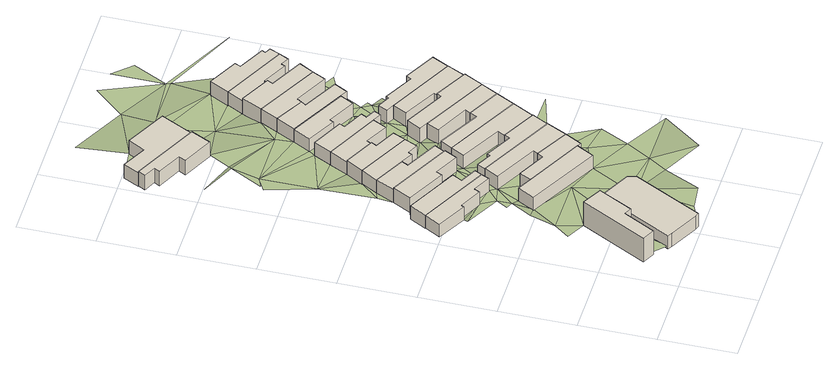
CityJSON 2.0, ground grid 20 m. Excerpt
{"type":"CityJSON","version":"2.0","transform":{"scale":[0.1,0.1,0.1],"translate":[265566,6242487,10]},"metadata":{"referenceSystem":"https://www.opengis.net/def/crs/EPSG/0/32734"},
"CityObjects":{
"building1":{"type":"Building","attributes":{"address":"70 Pope Street Salt River Cape Town","building":"house","building:levels":"2","footprint":{"type":"Polygon"},"plus_code":"C5XWX2X8+XRV","ground_height":14.78,"building_height":6.9,"roof_height":21.68},"geometry":[{"type":"Solid","lod":"1","boundaries":[[[[0,1,2,3]],[[1,4,5,2]],[[4,6,7,5]],[[6,8,9,7]],[[8,10,11,9]],[[10,0,3,11]],[[3,2,5,7,9,11]],[[10,8,6,4,1,0]]]]}]},
"building2":{"type":"Building","attributes":{"address":"60 Kingsley Road Salt River Cape Town","building":"terrace","building:levels":"1","building:units":"3","footprint":{"type":"Polygon"},"plus_code":"C6X6XJXJ+XFR","ground_height":14.32,"building_height":4.1,"roof_height":18.42},"geometry":[{"type":"Solid","lod":"1","boundaries":[[[[12,13,14,15]],[[13,16,17,14]],[[16,18,19,17]],[[18,20,21,19]],[[20,22,23,21]],[[22,24,25,23]],[[24,12,15,25]],[[15,14,17,19,21,23,25]],[[24,22,20,18,16,13,12]]]]}]},
"building3":{"type":"Building","attributes":{"address":"57 Goldsmith Road Salt River Cape Town","building":"house","building:levels":"1","footprint":{"type":"Polygon"},"plus_code":"C5XPX7XH+XQW","ground_height":13.46,"building_height":4.1,"roof_height":17.56},"geometry":[{"type":"Solid","lod":"1","boundaries":[[[[26,27,28,29]],[[27,30,31,28]],[[30,32,33,31]],[[32,34,35,33]],[[34,36,37,35]],[[36,38,39,37]],[[38,40,41,39]],[[40,26,29,41]],[[29,28,31,33,35,37,39,41]],[[40,38,36,34,32,30,27,26]]]]}]},
"building4":{"type":"Building","attributes":{"address":"53 Goldsmith Road Salt River Cape Town","building":"house","building:levels":"1","footprint":{"type":"Polygon"},"plus_code":"C5XRX7XJ+XWV","ground_height":13.46,"building_height":4.1,"roof_height":17.56},"geometry":[{"type":"Solid","lod":"1","boundaries":[[[[42,43,29,28]],[[43,44,45,29]],[[44,46,47,45]],[[46,48,49,47]],[[48,50,51,49]],[[50,42,28,51]],[[28,29,45,47,49,51]],[[50,48,46,44,43,42]]]]}]},
"building5":{"type":"Building","attributes":{"address":"56 Kingsley Road Salt River Cape Town","building":"house","building:levels":"1","footprint":{"type":"Polygon"},"plus_code":"C6XHX8XH+X6V","ground_height":13.94,"building_height":4.1,"roof_height":18.04},"geometry":[{"type":"Solid","lod":"1","boundaries":[[[[52,53,54,55,56,57]],[[53,58,59,55,54]],[[58,60,61,59]],[[60,62,63,61]],[[62,52,57,56,63]],[[56,55,59,61,63]],[[62,60,58,53,52]]]]}]},
"building6":{"type":"Building","attributes":{"address":"51 Goldsmith Road Salt River Cape Town","building":"house","building:levels":"1","footprint":{"type":"Polygon"},"plus_code":"C6X4XVXW+XFX","ground_height":13.46,"building_height":4.1,"roof_height":17.56},"geometry":[{"type":"Solid","lod":"1","boundaries":[[[[64,65,66,67,68,69]],[[65,70,71,67,66]],[[70,72,73,71]],[[72,74,75,73]],[[74,76,77,75]],[[76,64,69,68,77]],[[68,67,71,73,75,77]],[[76,74,72,70,65,64]]]]}]},
"building7":{"type":"Building","attributes":{"address":"49 Goldsmith Road Salt River Cape Town","building":"house","building:levels":"1","footprint":{"type":"Polygon"},"plus_code":"C6X8X3X2+XFR","ground_height":13.13,"building_height":4.1,"roof_height":17.23},"geometry":[{"type":"Solid","lod":"1","boundaries":[[[[78,64,69,79]],[[64,76,80,69]],[[76,81,82,80]],[[81,83,84,82]],[[83,85,86,84]],[[85,78,79,86]],[[79,69,80,82,84,86]],[[85,83,81,76,64,78]]]]}]},
"building8":{"type":"Building","attributes":{"address":"54 Kingsley Road Salt River Cape Town","building":"house","building:levels":"1","footprint":{"type":"Polygon"},"plus_code":"C6XRXVXM+XMR","ground_height":13.82,"building_height":4.1,"roof_height":17.92},"geometry":[{"type":"Solid","lod":"1","boundaries":[[[[53,52,57,54]],[[52,87,88,57]],[[87,89,90,88]],[[89,91,92,90]],[[91,93,94,92]],[[93,95,96,94]],[[95,53,54,96]],[[54,57,88,90,92,94,96]],[[95,93,91,89,87,52,53]]]]}]},
"building9":{"type":"Building","attributes":{"address":"47 Goldsmith Road Salt River Cape Town","building":"house","building:levels":"1","footprint":{"type":"Polygon"},"plus_code":"C6X8X8XW+XVV","ground_height":13.13,"building_height":4.1,"roof_height":17.23},"geometry":[{"type":"Solid","lod":"1","boundaries":[[[[97,78,79,98]],[[78,85,86,79]],[[85,99,100,86]],[[99,101,102,100]],[[101,103,104,102]],[[103,105,106,104]],[[105,97,98,106]],[[98,79,86,100,102,104,106]],[[105,103,101,99,85,78,97]]]]}]},
"building10":{"type":"Building","attributes":{"address":"52 Kingsley Road Salt River Cape Town","building":"house","building:levels":"1","footprint":{"type":"Polygon"},"plus_code":"C6XRX6XM+X8W","ground_height":13.82,"building_height":4.1,"roof_height":17.92},"geometry":[{"type":"Solid","lod":"1","boundaries":[[[[107,108,109,90]],[[108,110,111,112,109]],[[110,113,114,115,112,111]],[[113,116,117,115,114]],[[116,118,92,117]],[[118,107,90,92]],[[90,109,112,115,117,92]],[[118,116,113,110,108,107]]]]}]},
"building11":{"type":"Building","attributes":{"address":"45 Goldsmith Road Salt River Cape Town","building":"house","building:levels":"1","footprint":{"type":"Polygon"},"plus_code":"C6XFX7XG+XCX","ground_height":13.13,"building_height":4.1,"roof_height":17.23},"geometry":[{"type":"Solid","lod":"1","boundaries":[[[[119,120,121,98,122,123]],[[120,124,106,98,121]],[[124,125,126,106]],[[125,127,128,126]],[[127,129,130,128]],[[129,119,123,122,130]],[[122,98,106,126,128,130]],[[129,127,125,124,120,119]]]]}]},
"building12":{"type":"Building","attributes":{"address":"50 Kingsley Road Salt River Cape Town","building":"house","building:levels":"1","footprint":{"type":"Polygon"},"plus_code":"C7X3XVXX+X2V","ground_height":13.74,"building_height":4.1,"roof_height":17.84},"geometry":[{"type":"Solid","lod":"1","boundaries":[[[[131,132,133,134]],[[132,135,136,137,133]],[[135,138,139,140,137,136]],[[138,141,142,140,139]],[[141,143,144,142]],[[143,145,146,144]],[[145,147,111,146]],[[147,131,134,111]],[[134,133,137,140,142,144,146,111]],[[147,145,143,141,138,135,132,131]]]]}]},
"building13":{"type":"Building","attributes":{"address":"32 Goldsmith Road Salt River Cape Town","building":"house","building:levels":"1","footprint":{"type":"Polygon"},"plus_code":"C5XRX8XQ+XJV","ground_height":12.11,"building_height":4.1,"roof_height":16.21},"geometry":[{"type":"Solid","lod":"1","boundaries":[[[[148,149,150,151]],[[149,152,153,154,150]],[[152,155,156,157,154,153]],[[155,158,159,157,156]],[[158,160,161,159]],[[160,162,163,161]],[[162,164,165,163]],[[164,148,151,165]],[[151,150,154,157,159,161,163,165]],[[164,162,160,158,155,152,149,148]]]]}]},
"building14":{"type":"Building","attributes":{"address":"43 Goldsmith Road Salt River Cape Town","building":"house","building:levels":"1","footprint":{"type":"Polygon"},"plus_code":"C6XHXFX7+X9V","ground_height":12.65,"building_height":4.1,"roof_height":16.75},"geometry":[{"type":"Solid","lod":"1","boundaries":[[[[166,119,123,167]],[[119,129,168,123]],[[129,169,170,168]],[[169,171,172,170]],[[171,173,174,172]],[[173,166,167,174]],[[167,123,168,170,172,174]],[[173,171,169,129,119,166]]]]}]},
"building15":{"type":"Building","attributes":{"address":"30 Goldsmith Road Salt River Cape Town","building":"house","building:levels":"1","footprint":{"type":"Polygon"},"plus_code":"C6X3XRXF+X3V","ground_height":11.64,"building_height":4.1,"roof_height":15.74},"geometry":[{"type":"Solid","lod":"1","boundaries":[[[[175,176,177,178]],[[176,179,180,177]],[[179,181,182,180]],[[181,183,184,182]],[[183,185,153,184]],[[185,175,178,153]],[[178,177,180,182,184,153]],[[185,183,181,179,176,175]]]]}]},
"building16":{"type":"Building","attributes":{"address":"48 Kingsley Road Salt River Cape Town","building":"house","building:levels":"1","footprint":{"type":"Polygon"},"plus_code":"C7X3XGX9+XCX","ground_height":13.47,"building_height":4.1,"roof_height":17.57},"geometry":[{"type":"Solid","lod":"1","boundaries":[[[[132,186,187,188]],[[186,189,190,187]],[[189,191,192,190]],[[191,193,194,192]],[[193,135,136,194]],[[135,132,188,136]],[[188,187,190,192,194,136]],[[135,193,191,189,186,132]]]]}]},
"building17":{"type":"Building","attributes":{"address":"41 Goldsmith Road Salt River Cape Town","building":"house","building:levels":"1","footprint":{"type":"Polygon"},"plus_code":"C6XPX7XG+X9W","ground_height":12.65,"building_height":4.1,"roof_height":16.75},"geometry":[{"type":"Solid","lod":"1","boundaries":[[[[166,173,174,167]],[[173,195,196,174]],[[195,197,198,196]],[[197,199,200,198]],[[199,201,202,200]],[[201,203,204,202]],[[203,205,206,204]],[[205,207,208,206]],[[207,166,167,208]],[[167,174,196,198,200,202,204,206,208]],[[207,205,203,201,199,197,195,173,166]]]]}]},
"building18":{"type":"Building","attributes":{"address":"46 Kingsley Road Salt River Cape Town","building":"house","building:levels":"1","footprint":{"type":"Polygon"},"plus_code":"C7X9XHXM+X8R","ground_height":13.47,"building_height":4.1,"roof_height":17.57},"geometry":[{"type":"Solid","lod":"1","boundaries":[[[[209,210,211,187]],[[210,212,213,211]],[[212,214,215,213]],[[214,216,217,215]],[[216,218,190,217]],[[218,209,187,190]],[[187,211,213,215,217,190]],[[218,216,214,212,210,209]]]]}]},
"building19":{"type":"Building","attributes":{"address":"39 Goldsmith Road Salt River Cape Town","building":"house","building:levels":"1","footprint":{"type":"Polygon"},"plus_code":"C6XVX6XX+XQX","ground_height":12.65,"building_height":4.1,"roof_height":16.75},"geometry":[{"type":"Solid","lod":"1","boundaries":[[[[219,220,221,222]],[[220,223,224,221]],[[223,225,226,224]],[[225,227,228,226]],[[227,229,230,228]],[[229,219,222,230]],[[222,221,224,226,228,230]],[[229,227,225,223,220,219]]]]}]},
"building20":{"type":"Building","attributes":{"address":"44 Kingsley Road Salt River Cape Town","building":"house","building:levels":"1","footprint":{"type":"Polygon"},"plus_code":"C7X9XCXM+X5V","ground_height":13.47,"building_height":4.1,"roof_height":17.57},"geometry":[{"type":"Solid","lod":"1","boundaries":[[[[231,232,233,211]],[[232,234,235,233]],[[234,236,237,235]],[[236,238,239,237]],[[238,240,213,239]],[[240,231,211,213]],[[211,233,235,237,239,213]],[[240,238,236,234,232,231]]]]}]},
"building21":{"type":"Building","attributes":{"address":"42 Kingsley Road Salt River Cape Town","building":"house","building:levels":"1","footprint":{"type":"Polygon"},"plus_code":"C7XHXGX7+XQR","ground_height":13.47,"building_height":4.1,"roof_height":17.57},"geometry":[{"type":"Solid","lod":"1","boundaries":[[[[232,241,242,233]],[[241,243,244,245,242]],[[243,246,247,248,245,244]],[[246,249,250,248,247]],[[249,251,252,250]],[[251,234,235,252]],[[234,232,233,235]],[[233,242,245,248,250,252,235]],[[234,251,249,246,243,241,232]]]]}]},
"building22":{"type":"Building","attributes":{"address":"37 Goldsmith Road Salt River Cape Town","building":"house","building:levels":"1","footprint":{"type":"Polygon"},"plus_code":"C7X3X4XG+XCX","ground_height":12.76,"building_height":4.1,"roof_height":16.86},"geometry":[{"type":"Solid","lod":"1","boundaries":[[[[253,219,254,255]],[[219,229,230,256,254]],[[229,257,258,259,256,230]],[[257,260,261,259,258]],[[260,262,263,261]],[[262,264,265,263]],[[264,253,255,265]],[[255,254,256,259,261,263,265]],[[264,262,260,257,229,219,253]]]]}]},
"building23":{"type":"Building","attributes":{"address":"35 Goldsmith Road Salt River Cape Town","building":"house","building:levels":"1","footprint":{"type":"Polygon"},"plus_code":"C7X4XFXV+X8W","ground_height":12.76,"building_height":4.1,"roof_height":16.86},"geometry":[{"type":"Solid","lod":"1","boundaries":[[[[266,253,255,267]],[[253,264,265,255]],[[264,268,269,265]],[[268,270,271,269]],[[270,272,273,271]],[[272,266,267,273]],[[267,255,265,269,271,273]],[[272,270,268,264,253,266]]]]}]},
"building24":{"type":"Building","attributes":{"address":"40 Kingsley Road Salt River Cape Town","building":"house","building:levels":"1","footprint":{"type":"Polygon"},"plus_code":"C7XJXPXH+X3X","ground_height":13.04,"building_height":4.1,"roof_height":17.14},"geometry":[{"type":"Solid","lod":"1","boundaries":[[[[274,275,276,277]],[[275,278,279,280,276]],[[278,281,282,283,280,279]],[[281,284,285,283,282]],[[284,286,244,285]],[[286,274,277,244]],[[277,276,280,283,285,244]],[[286,284,281,278,275,274]]]]}]},
"building25":{"type":"Building","attributes":{"address":"38 Kingsley Road Salt River Cape Town","building":"house","building:levels":"1","footprint":{"type":"Polygon"},"plus_code":"C7XVX3X5+XMX","ground_height":12.95,"building_height":4.1,"roof_height":17.05},"geometry":[{"type":"Solid","lod":"1","boundaries":[[[[287,288,289,290]],[[288,291,292,293,289]],[[291,294,295,296,293,292]],[[294,297,298,296,295]],[[297,299,300,298]],[[299,301,302,300]],[[301,303,304,302]],[[303,305,279,304]],[[305,287,290,279]],[[290,289,293,296,298,300,302,304,279]],[[305,303,301,299,297,294,291,288,287]]]]}]},
"building26":{"type":"Building","attributes":{"address":"33 Goldsmith Road Salt River Cape Town","building":"house","building:levels":"1","footprint":{"type":"Polygon"},"plus_code":"C7X8X2X6+XGX","ground_height":12.76,"building_height":4.1,"roof_height":16.86},"geometry":[{"type":"Solid","lod":"1","boundaries":[[[[306,307,308,267,309,310]],[[307,311,273,267,308]],[[311,312,313,273]],[[312,314,315,313]],[[314,316,317,315]],[[316,306,310,309,317]],[[309,267,273,313,315,317]],[[316,314,312,311,307,306]]]]}]},
"building27":{"type":"Building","attributes":{"address":"31 Goldsmith Road Salt River Cape Town","building":"house","building:levels":"1","footprint":{"type":"Polygon"},"plus_code":"C7X9XMX9+XHX","ground_height":11.87,"building_height":4.1,"roof_height":15.97},"geometry":[{"type":"Solid","lod":"1","boundaries":[[[[318,306,310,319]],[[306,316,320,310]],[[316,321,322,320]],[[321,323,324,322]],[[323,325,326,324]],[[325,327,328,326]],[[327,329,330,328]],[[329,318,319,330]],[[319,310,320,322,324,326,328,330]],[[329,327,325,323,321,316,306,318]]]]}]},
"building28":{"type":"Building","attributes":{"address":"29 Goldsmith Road Salt River Cape Town","building":"house","building:levels":"1","footprint":{"type":"Polygon"},"plus_code":"C7XGXFX2+X2X","ground_height":11.87,"building_height":4.1,"roof_height":15.97},"geometry":[{"type":"Solid","lod":"1","boundaries":[[[[331,332,330,319]],[[332,333,334,330]],[[333,335,336,334]],[[335,337,338,336]],[[337,339,340,338]],[[339,341,342,340]],[[341,343,344,342]],[[343,331,319,344]],[[319,330,334,336,338,340,342,344]],[[343,341,339,337,335,333,332,331]]]]}]},
"terrain1":{"type":"TINRelief","geometry":[{"type":"CompositeSurface","lod":"1","boundaries":[[[345,346,347]],[[348,345,347]],[[347,346,22]],[[0,349,350]],[[347,22,351]],[[351,22,0]],[[352,349,353]],[[349,0,354]],[[355,356,32]],[[18,357,358]],[[356,34,32]],[[353,359,352]],[[0,22,354]],[[349,354,353]],[[356,355,360]],[[353,58,359]],[[361,359,360]],[[362,48,363]],[[358,364,18]],[[22,20,354]],[[365,356,360]],[[359,58,366]],[[367,356,365]],[[360,359,366]],[[95,58,53]],[[366,365,360]],[[368,363,48]],[[369,64,78]],[[58,95,366]],[[354,62,353]],[[370,18,364]],[[371,365,366]],[[78,97,369]],[[48,372,44]],[[373,365,371]],[[374,368,48]],[[375,369,97]],[[20,62,354]],[[18,376,20]],[[373,371,44]],[[95,377,366]],[[371,145,44]],[[374,48,378]],[[44,378,48]],[[379,380,375]],[[370,376,18]],[[119,375,97]],[[378,44,145]],[[62,20,376]],[[95,93,91]],[[95,91,377]],[[145,191,378]],[[381,382,145]],[[145,382,191]],[[119,166,375]],[[383,384,379]],[[385,386,387]],[[378,191,388]],[[379,375,207]],[[378,388,389]],[[383,390,391]],[[386,385,392]],[[388,191,189]],[[62,87,52]],[[376,370,393]],[[375,166,207]],[[189,389,388]],[[62,376,394]],[[395,396,386]],[[397,87,62]],[[382,398,191]],[[392,395,386]],[[389,189,399]],[[399,392,389]],[[394,397,62]],[[382,400,401]],[[207,220,379]],[[379,402,383]],[[382,401,398]],[[87,397,89]],[[379,220,219]],[[395,392,403]],[[404,405,406]],[[392,399,407]],[[390,383,402]],[[408,409,410]],[[411,395,403]],[[410,409,412]],[[376,393,413]],[[379,219,402]],[[392,407,403]],[[414,404,406]],[[376,413,394]],[[415,390,402]],[[397,416,89]],[[397,394,416]],[[412,409,417]],[[220,207,223]],[[409,411,249]],[[418,407,399]],[[249,411,403]],[[108,89,416]],[[234,403,407]],[[419,418,399]],[[409,249,417]],[[207,205,223]],[[415,420,421]],[[402,420,415]],[[253,402,219]],[[418,422,407]],[[223,205,225]],[[249,423,417]],[[424,205,203]],[[425,417,426]],[[419,427,418]],[[417,423,426]],[[418,427,422]],[[423,249,428]],[[253,266,402]],[[176,421,420]],[[404,429,430]],[[108,431,432]],[[433,225,205]],[[402,266,420]],[[434,424,435]],[[436,404,176]],[[205,424,433]],[[249,246,428]],[[434,426,423]],[[437,423,428]],[[423,301,434]],[[424,434,433]],[[404,436,429]],[[434,301,433]],[[266,306,420]],[[243,428,246]],[[243,438,428]],[[301,439,433]],[[301,440,441]],[[441,442,301]],[[176,420,443]],[[444,433,445]],[[318,420,306]],[[439,445,433]],[[439,301,442]],[[446,447,448]],[[176,443,436]],[[445,449,444]],[[450,445,439]],[[442,441,451]],[[449,445,450]],[[439,442,452]],[[446,453,454]],[[318,443,420]],[[442,451,455]],[[441,456,451]],[[453,446,448]],[[457,449,450]],[[457,448,449]],[[429,436,458]],[[448,457,453]],[[436,443,459]],[[460,453,457]],[[458,436,459]],[[461,462,463]],[[464,453,460]],[[458,465,429]],[[463,466,461]],[[457,467,460]],[[468,463,462]],[[460,468,464]],[[459,443,469]],[[337,469,470]],[[471,472,458]],[[473,458,459]]]}]}
},
"vertices":[
[123,271,42],[30,97,42],[30,97,117],[123,271,117],[63,80,42],[63,80,117],[108,164,42],[108,164,117],[127,154,42],[127,154,117],[174,243,42],[174,243,117],
[102,45,43],[177,6,43],[177,6,84],[102,45,84],[189,1,43],[189,1,84],[282,180,43],[282,180,84],[276,203,43],[276,203,84],[192,246,43],[192,246,84],[91,51,43],[91,51,84],
[202,546,35],[23,639,35],[23,639,76],[202,546,76],[0,597,35],[0,597,76],[76,557,35],[76,557,76],[80,564,35],[80,564,76],[139,535,35],[139,535,76],[146,549,35],[146,549,76],[192,525,35],[192,525,76],
[23,639,34],[202,546,34],[212,565,34],[212,565,76],[169,587,34],[169,587,76],[183,613,34],[183,613,76],[47,683,34],[47,683,76],
[359,349,38],[211,426,38],[211,426,79],[211,426,80],[359,349,80],[359,349,79],[173,446,38],[173,446,80],[149,402,38],[149,402,80],[334,303,38],[334,303,80],
[99,739,30],[74,691,30],[74,691,72],[74,691,76],[99,739,76],[99,739,72],[176,638,30],[176,638,76],[184,654,30],[184,654,76],[247,621,30],[247,621,76],[264,654,30],[264,654,76],
[123,787,30],[123,787,72],[264,654,72],[280,683,30],[280,683,72],[194,728,30],[194,728,72],[203,745,30],[203,745,72],
[370,343,38],[370,343,79],[394,387,38],[394,387,79],[307,435,38],[307,435,79],[298,420,38],[298,420,79],[227,457,38],[227,457,79],
[147,830,30],[147,830,72],[234,728,30],[234,728,72],[239,739,30],[239,739,72],[268,725,30],[268,725,72],[284,759,30],[284,759,72],
[394,387,37],[420,439,37],[420,439,79],[222,543,37],[222,543,78],[222,543,79],[202,507,37],[202,507,78],[202,507,79],[314,447,37],[314,447,79],[307,435,37],
[173,874,27],[147,830,27],[147,830,68],[173,874,72],[173,874,68],[284,759,27],[299,792,27],[299,792,72],[244,820,27],[244,820,72],[252,834,27],[252,834,72],
[420,439,34],[443,482,34],[443,482,78],[420,439,78],[354,529,34],[354,529,76],[354,529,78],[346,515,34],[346,515,76],[346,515,78],[276,552,34],[276,552,78],[272,544,34],[272,544,78],[233,565,34],[233,565,78],[222,543,34],
[164,1214,16],[190,1266,16],[190,1266,62],[164,1214,62],[16,1353,16],[16,1353,57],[16,1353,62],[6,1334,16],[6,1334,57],[6,1334,62],[37,1319,16],[37,1319,62],[29,1304,16],[29,1304,62],[93,1272,16],[93,1272,62],[84,1254,16],[84,1254,62],
[197,922,27],[197,922,68],[252,834,68],[259,847,27],[259,847,68],[319,816,27],[319,816,68],[337,852,27],[337,852,68],
[190,1266,14],[233,1351,14],[233,1351,57],[190,1266,57],[125,1406,14],[125,1406,57],[102,1362,14],[102,1362,57],[37,1395,14],[37,1395,57],[16,1353,14],
[473,538,34],[473,538,76],[443,482,76],[278,642,34],[278,642,76],[258,606,34],[258,606,76],[365,549,34],[365,549,76],
[360,840,27],[360,840,68],[369,858,27],[369,858,68],[343,871,27],[343,871,68],[351,886,27],[351,886,68],[296,913,27],[296,913,68],[303,927,27],[303,927,68],[221,968,27],[221,968,68],
[473,538,31],[498,586,31],[498,586,76],[413,631,31],[413,631,76],[404,612,31],[404,612,76],[295,672,31],[295,672,76],[278,642,31],
[255,1028,27],[231,983,27],[231,983,68],[255,1028,68],[305,943,27],[305,943,68],[311,954,27],[311,954,68],[383,915,27],[383,915,68],[402,950,27],[402,950,68],
[498,586,30],[522,630,30],[522,630,76],[349,721,30],[349,721,76],[333,689,30],[333,689,76],[420,644,30],[420,644,76],[413,631,30],
[548,680,30],[548,680,76],[461,726,30],[461,726,71],[461,726,76],[454,714,30],[454,714,71],[454,714,76],[347,770,30],[347,770,76],[327,733,30],[327,733,76],
[281,1078,27],[255,1028,69],[281,1078,69],[402,950,69],[420,940,27],[420,940,68],[420,940,69],[439,975,27],[439,975,69],[348,1024,27],[348,1024,69],[356,1037,27],[356,1037,69],
[305,1124,27],[305,1124,69],[363,1048,27],[363,1048,69],[451,1003,27],[451,1003,69],[469,1038,27],[469,1038,69],
[548,680,29],[572,728,29],[572,728,71],[548,680,71],[398,818,29],[398,818,70],[398,818,71],[378,782,29],[378,782,70],[378,782,71],[466,735,29],[466,735,71],[461,726,29],
[572,728,28],[594,772,28],[594,772,70],[572,728,70],[511,816,28],[511,816,68],[511,816,70],[504,803,28],[504,803,68],[504,803,70],[426,844,28],[426,844,70],[422,837,28],[422,837,70],[390,853,28],[390,853,70],[377,829,28],[377,829,70],[398,818,28],
[332,1177,19],[305,1124,19],[305,1124,60],[332,1177,69],[332,1177,60],[469,1038,19],[490,1076,19],[490,1076,69],[403,1121,19],[403,1121,69],[411,1136,19],[411,1136,69],
[355,1220,19],[355,1220,60],[411,1136,60],[416,1145,19],[416,1145,60],[483,1111,19],[483,1111,60],[487,1121,19],[487,1121,60],[509,1110,19],[509,1110,60],[522,1135,19],[522,1135,60],
[355,1220,16],[522,1135,16],[534,1162,16],[534,1162,60],[519,1170,16],[519,1170,60],[523,1179,16],[523,1179,60],[454,1215,16],[454,1215,60],[461,1230,16],[461,1230,60],[382,1271,16],[382,1271,60],
[63,80,52],[91,51,52],[127,154,48],[108,164,48],[103,335,42],[74,297,42],[174,243,48],[130,405,38],[149,402,42],[253,335,39],[69,545,38],[139,535,38],[189,1,47],[253,30,47],[160,459,38],[160,497,38],[144,467,38],[47,683,35],[74,691,35],[320,37,47],[192,525,38],[202,507,38],[146,549,38],[176,638,35],[103,780,30],[371,132,40],[222,543,38],[169,587,35],[202,546,38],[184,654,34],[103,930,27],[403,180,40],[314,447,38],[247,621,34],[103,1075,27],[67,1055,27],[272,544,38],[276,552,38],[123,1149,27],[78,1065,27],[194,728,31],[234,728,31],[203,745,31],[253,630,34],[264,654,34],[134,1159,21],[38,1194,21],[280,683,34],[473,76,45],[441,245,40],[268,725,31],[239,739,31],[403,335,38],[365,549,37],[295,672,34],[346,515,37],[354,529,37],[253,1075,26],[327,733,31],[125,1406,16],[37,1395,16],[103,1375,16],[333,689,35],[244,820,31],[299,792,31],[252,834,31],[284,759,31],[259,847,31],[554,180,40],[102,1362,16],[164,1214,21],[480,321,37],[319,816,31],[403,630,35],[404,612,35],[253,1225,18],[190,1266,18],[420,644,35],[377,829,30],[351,886,28],[337,852,30],[360,840,30],[413,631,35],[378,782,30],[264,1463,10],[119,1538,10],[554,480,34],[443,482,37],[383,915,28],[369,858,28],[343,871,28],[253,1375,14],[398,818,30],[466,735,30],[418,904,28],[422,837,30],[426,844,30],[431,881,28],[382,1271,19],[402,950,28],[403,930,28],[356,1037,28],[348,1024,28],[439,975,28],[420,940,28],[429,925,28],[453,847,30],[438,893,28],[451,1003,28],[363,1048,28],[462,864,28],[504,803,29],[454,972,28],[398,1386,12],[403,1375,12],[475,1014,28],[411,1136,28],[403,1121,28],[483,1111,27],[469,1038,28],[336,1542,9],[416,1145,28],[508,997,27],[490,1076,27],[461,1230,19],[454,1215,19],[447,1477,9],[403,1525,9],[597,1280,16]
]}
